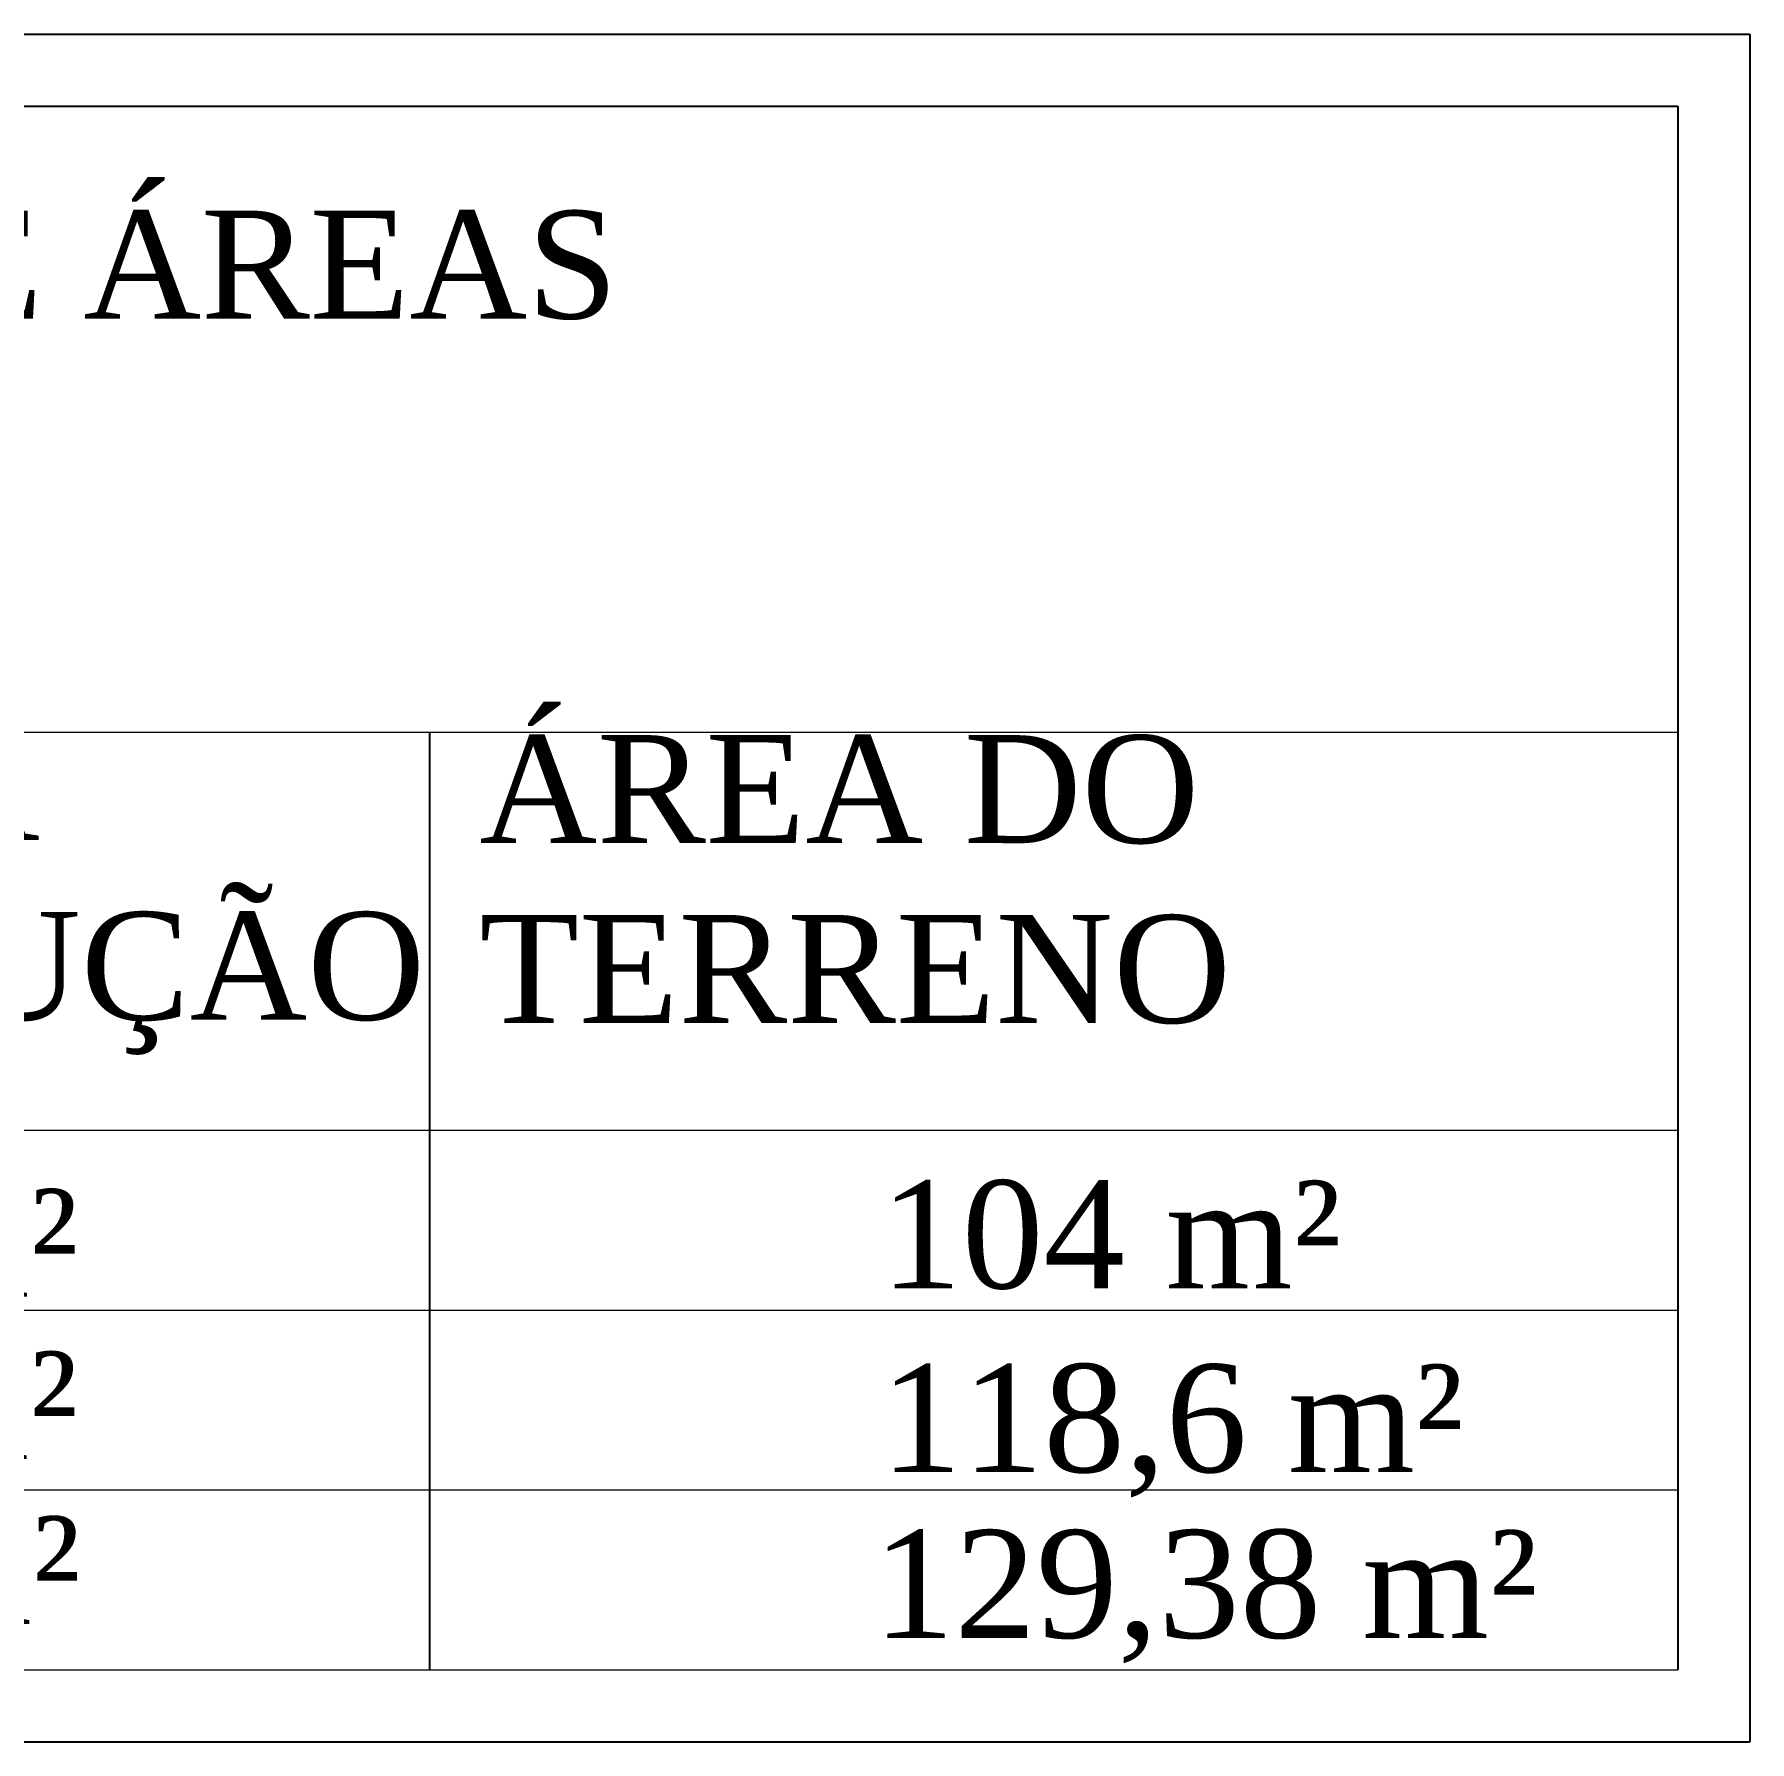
# Model space of a CAD drawing. Header units: centimetres. Extents: x -48696 to 156237, y -5617 to 29024.
# Drawn here: x -44952.4 to -44475.6, y 8892.6 to 9367.3 of the extents above; entities that cross this region are included whole.
import ezdxf

# ---------------------------------------------------------------- set-up
doc = ezdxf.new("R2010")
doc.units = ezdxf.units.CM
doc.layers.add('01', color=1, linetype='Continuous')
doc.layers.add('COTAS', color=7, linetype='Continuous', lineweight=0)
doc.layers.add('Pilares Sub-solo', color=7, linetype='Continuous', lineweight=70)
doc.styles.add('Valéria', font='romantic.ttf', dxfattribs={"height": 10})

msp = doc.modelspace()

# ---------------------------------------------------------------- linework, layer by layer
for p in [(-44475.55472, 9367.2654), (-45579.58012, 8892.55692)]:
    msp.add_line(p, (-44475.55472, 8892.55692))
msp.add_lwpolyline([(-45579.58012, 8892.55692), (-45579.58012, 9367.2654), (-44475.55472, 9367.2654)])
at = {"layer": '01'}
for p, q in [((-44495.55472, 9347.2654), (-44495.55472, 8912.55692)), ((-44842.55472, 9173.27121), (-44842.55472, 8912.55692))]:
    msp.add_line(p, q, dxfattribs=at)
msp.add_lwpolyline([(-45559.58012, 8912.55692), (-45559.58012, 9347.2654), (-44495.55472, 9347.2654)], dxfattribs=at)
at = {"layer": 'COTAS', "color": 1}
for p, q in [((-45559.58012, 9173.27121), (-44495.55472, 9173.27121)), ((-45559.58012, 9062.55692), (-44495.55472, 9062.55692)), ((-45559.58012, 9012.55692), (-44495.55472, 9012.55692)), ((-45559.58012, 8962.55692), (-44495.55472, 8962.55692)), ((-45559.58012, 8912.55692), (-44495.55472, 8912.55692))]:
    msp.add_line(p, q, dxfattribs=at)

# ---------------------------------------------------------------- texts
at = {"layer": 'Pilares Sub-solo', "color": 7, "char_height": 30, "attachment_point": 1, "style": 'Valéria'}
for s, width, heights, insert in [('\\pxi1.1899;{\\C1;QUADRO DE ÁREAS}', 1565.5593968, [48.54125], (-45251.34867, 9318.23764)), ('{\\C1;ÁREA DA CONSTRUÇÃO}', 470.2908194, [0], (-45150.94253, 9173.27121)), ('{\\C1;ÁREA DO TERRENO}', 293.5301161, [136.16032], (-44828.67843, 9172.42503)), ('{\\C1;60,1 m²}', 275.5719754, [36.25185], (-45079.61698, 9046.30829)), ('{\\C1;104 m²}', 275.5719754, [36.25185], (-44717.19034, 9048.59082)), ('{\\C1;53,5 m²}', 275.5719754, [36.25185], (-45079.68506, 9001.12698)), ('{\\C1;118,6 m²}', 275.5719754, [36.25185], (-44717.19034, 8997.50764)), ('{\\C1;71,1 m²}', 275.5719754, [36.25185], (-45078.9581, 8955.32374)), ('{\\C1;129,38 m²}', 275.5719754, [36.25185], (-44719.23463, 8951.42904))]:
    msp.add_mtext_dynamic_manual_height_columns(s, width=width, gutter_width=50, heights=heights, dxfattribs=dict(at, insert=insert))

doc.saveas('drawing.dxf')
